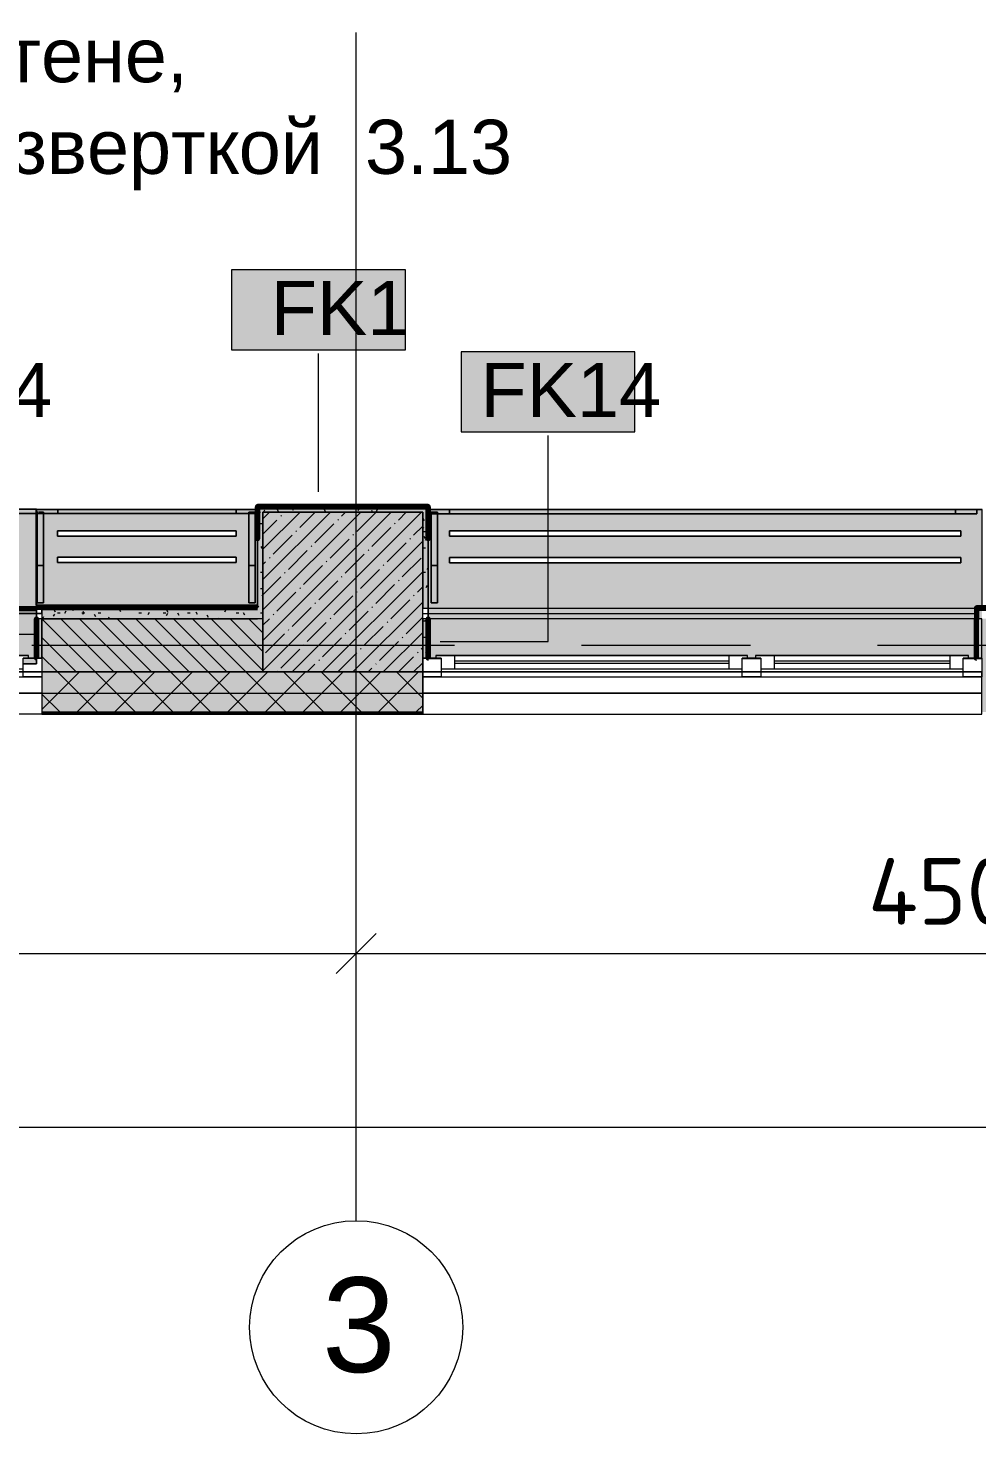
# Model space of a CAD drawing. Header units: millimetres. Extents: x -3817 to 677485, y -22715 to 103890.
# Drawn here: x 558946 to 562509, y -1083 to 4194 of the extents above; entities that cross this region are included whole.
import ezdxf

# ---------------------------------------------------------------- set-up
doc = ezdxf.new("R2010")
doc.units = ezdxf.units.MM
doc.layers.add('PDF _Геометрия', color=7, linetype='Continuous', true_color=0x1d1d1d)
doc.layers.add('PDF _Сплошная заливка', color=7, linetype='Continuous', true_color=0xffffff)
doc.layers.add('PDF _Текст', color=7, linetype='Continuous')
doc.styles.add('PDF ArialMT', font='arial.ttf')
doc.styles.add('PDF GOST-Common', font='arial.ttf')
doc.styles.add('PDF ISOCPEUR', font='isocpeur.ttf')

msp = doc.modelspace()

# ---------------------------------------------------------------- hatches: boundary and pattern name
at = {"layer": 'PDF _Сплошная заливка', "true_color": 0xeae6de, "transparency": 33554559}
h = msp.add_hatch(color=254, dxfattribs=at)
h.paths.add_polyline_path([(555919.1, 2007.9), (558978.1, 2007.9), (558978.1, 2387.8), (556058.7, 2387.8), (556058.7, 2287.8), (558898.1, 2287.8), (558898.1, 2267.8), (555998.1, 2267.8), (555998.1, 2287.8), (556057.7, 2289.8), (556057.7, 2387.8), (555920.1, 2387.8), (555919.1, 2010.1)], flags=0)
h.paths.add_polyline_path([(555998.1, 2187.8), (555998.1, 2207.8), (558898.1, 2207.8), (558898.1, 2187.8), (556438.9, 2187.8)], flags=0)
h = msp.add_hatch(color=254, dxfattribs=at)
h.paths.add_polyline_path([(558976.9, 2027.4), (559807.2, 2027.4), (559807.1, 2387.3), (558976.9, 2387.3), (558976.9, 2138.1)], flags=0)
h.paths.add_polyline_path([(559361.8, 2187.3), (559056.9, 2187.3), (559056.9, 2207.3), (559727.2, 2207.3), (559727.2, 2187.3)], flags=0)
h.paths.add_polyline_path([(559056.9, 2287.3), (559056.9, 2307.3), (559727.2, 2307.3), (559727.2, 2287.3), (559361.8, 2287.3)], flags=0)
at = {"layer": 'PDF _Сплошная заливка', "transparency": 33554559}
for points in [[(559828.1, 2376.9), (560428.1, 2376.9), (560428.1, 2396.9), (559808.1, 2396.9), (559808.1, 2376.9)], [(559828.1, 1776.9), (560428.1, 1776.9), (560428.1, 2376.9), (559828.1, 2376.9), (559828.1, 1976.9)], [(560428.1, 2016.9), (560448.1, 2016.9), (560448.1, 2396.9), (560428.1, 2396.9), (560428.1, 2138.1)], [(559361.8, 1976.9), (559808.1, 1976.9), (559808.1, 2016.9), (558998.1, 2016.9), (558998.1, 1976.9)]]:
    msp.add_hatch(color=256, dxfattribs=at).paths.add_polyline_path(points)
at = {"layer": 'PDF _Сплошная заливка', "true_color": 0xeae6de, "transparency": 33554559}
h = msp.add_hatch(color=254, dxfattribs=at)
h.paths.add_polyline_path([(562509.1, 2016.9), (562509.1, 1976.9), (562527.9, 1976.9), (562527.9, 2016.9)], flags=0)
h.paths.add_polyline_path([(560477.9, 1826.9), (560477.9, 1828.9), (560477.9, 1838.9), (561647.9, 1838.9), (561647.9, 1828.9), (561677.9, 1828.9), (561677.9, 1838.9), (562477.9, 1838.9), (562477.9, 1828.9), (562506.9, 1830.9), (562508.1, 2017.9), (562509.1, 2017.9), (562529.1, 2017.9), (562529.1, 2386.8), (560449.1, 2386.7), (560449.1, 1826.9)], flags=0)
h.paths.add_polyline_path([(560529.1, 2187.1), (560529.1, 2207.1), (562449.1, 2207.1), (562449.1, 2187.1), (560823.3, 2187.1)], flags=0)
h.paths.add_polyline_path([(560529.1, 2287.1), (560529.1, 2307.1), (562449.1, 2307.1), (562449.1, 2287.1), (560823.3, 2287.1)], flags=0)
msp.add_hatch(color=254, dxfattribs=at).paths.add_polyline_path([(555948.1, 1807.9), (555968.1, 1807.9), (555968.1, 1828.9), (555948.1, 1828.9), (555948.1, 1838.9), (558118.1, 1838.9), (558118.1, 1828.9), (558098.1, 1828.9), (558098.1, 1807.9), (558168.1, 1807.9), (558168.1, 1828.9), (558148.1, 1828.9), (558148.1, 1838.9), (558948.1, 1838.9), (558948.1, 1828.9), (558928.1, 1828.9), (558928.1, 1807.9), (558978.1, 1807.9), (558977.1, 2007.9), (555919.1, 2007.9), (555919.1, 1807.9)])
at = {"layer": 'PDF _Сплошная заливка', "transparency": 33554559}
h = msp.add_hatch(color=256, dxfattribs=at)
h.paths.add_polyline_path([(590708.1, 1776.9), (590708.1, 1976.9), (590658.1, 1976.9), (590658.1, 1776.9)], flags=0)
h.paths.add_polyline_path([(584278.1, 1776.9), (584278.1, 1976.9), (583278.4, 1976.9), (583278.4, 1776.9), (584206.9, 1776.9)], flags=0)
h.paths.add_polyline_path([(588591.4, 1776.9), (589258.1, 1776.9), (589258.1, 1976.9), (588138.1, 1976.9), (588138.1, 1776.9)], flags=0)
h.paths.add_polyline_path([(585778.1, 1776.9), (586038.1, 1776.9), (586038.1, 1976.9), (585778.1, 1976.9)], flags=0)
h.paths.add_polyline_path([(576978.1, 1776.9), (577608.1, 1776.9), (577608.1, 1976.9), (576978.1, 1976.9)], flags=0)
h.paths.add_polyline_path([(578448.1, 1776.9), (578577.9, 1776.9), (578577.9, 1976.9), (578448.1, 1976.9), (578448.1, 1803.6)], flags=0)
h.paths.add_polyline_path([(574878.1, 1776.9), (574878.1, 1976.9), (574678.1, 1976.9), (574678.1, 1776.9)], flags=0)
h.paths.add_polyline_path([(574078.1, 1776.9), (574078.1, 1976.9), (573778.1, 1976.9), (573778.1, 1776.9), (573976.6, 1776.9)], flags=0)
h.paths.add_polyline_path([(582097.9, 1776.9), (582378.4, 1776.9), (582378.4, 1976.9), (582097.9, 1976.9)], flags=0)
h.paths.add_polyline_path([(572878.1, 1776.9), (572878.1, 1976.9), (571528.1, 1976.9), (571528.1, 1776.9), (572515.1, 1776.9)], flags=0)
h.paths.add_polyline_path([(563278.1, 1776.9), (563278.1, 1976.9), (562527.9, 1976.9), (562527.9, 1776.9), (563015.5, 1776.9)], flags=0)
h.paths.add_polyline_path([(564178.1, 1776.9), (564328.1, 1776.9), (564328.1, 1976.9), (564178.1, 1976.9)], flags=0)
h.paths.add_polyline_path([(569428.1, 1776.9), (569428.1, 1976.9), (568678.1, 1976.9), (568678.1, 1776.9), (568861.4, 1776.9)], flags=0)
h.paths.add_polyline_path([(567028.1, 1776.9), (567778.1, 1776.9), (567778.1, 1976.9), (567028.1, 1976.9)], flags=0)
h.paths.add_polyline_path([(558998.1, 1776.9), (559828.1, 1776.9), (559828.1, 1976.9), (558998.1, 1976.9)], flags=0)
h = msp.add_hatch(color=256, dxfattribs=at)
h.paths.add_polyline_path([(584278.1, 1626.9), (584278.1, 1776.9), (583278.4, 1776.9), (583278.4, 1626.9), (584206.9, 1626.9)], flags=0)
h.paths.add_polyline_path([(589258.1, 1626.9), (589258.1, 1776.9), (588138.1, 1776.9), (588138.1, 1626.9), (588591.4, 1626.9)], flags=0)
h.paths.add_polyline_path([(586038.1, 1626.9), (586038.1, 1776.9), (585178.1, 1776.9), (585178.1, 1626.9), (585668.4, 1626.9)], flags=0)
h.paths.add_polyline_path([(591155.8, 1626.9), (591155.8, 1776.9), (590158.1, 1776.9), (590158.1, 1626.9), (590783.6, 1626.9)], flags=0)
h.paths.add_polyline_path([(573778.1, 1626.9), (574878.1, 1626.9), (574878.1, 1776.9), (573778.1, 1776.9)], flags=0)
h.paths.add_polyline_path([(581257.9, 1626.9), (582378.4, 1626.9), (582378.4, 1776.9), (581257.9, 1776.9)], flags=0)
h.paths.add_polyline_path([(578448.1, 1626.9), (578577.9, 1626.9), (578577.9, 1776.9), (576978.1, 1776.9), (576978.1, 1626.9), (578361, 1626.9)], flags=0)
h.paths.add_polyline_path([(564928.1, 1626.9), (564928.1, 1776.9), (564178.1, 1776.9), (564178.1, 1626.9), (564477, 1626.9)], flags=0)
h.paths.add_polyline_path([(567778.1, 1626.9), (567778.1, 1776.9), (567028.1, 1776.9), (567028.1, 1626.9), (567399.9, 1626.9)], flags=0)
h.paths.add_polyline_path([(572878.1, 1626.9), (572878.1, 1776.9), (571528.1, 1776.9), (571528.1, 1626.9), (572515.1, 1626.9)], flags=0)
h.paths.add_polyline_path([(568861.4, 1626.9), (569428.1, 1626.9), (569428.1, 1776.9), (568678.1, 1776.9), (568678.1, 1626.9)], flags=0)
h.paths.add_polyline_path([(563278.1, 1626.9), (563278.1, 1776.9), (562527.9, 1776.9), (562527.9, 1626.9), (563015.5, 1626.9)], flags=0)
h.paths.add_polyline_path([(560427.9, 1626.9), (560427.9, 1776.9), (558998.1, 1776.9), (558998.1, 1626.9), (559361.8, 1626.9)], flags=0)
h.paths.add_polyline_path([(555898.1, 1626.9), (555898.1, 1776.9), (551908.1, 1776.9), (551908.1, 1626.9), (554977.4, 1626.9)], flags=0)

# ---------------------------------------------------------------- linework, layer by layer
at = {"layer": 'PDF _Геометрия', "color": 253, "lineweight": 9, "true_color": 0xaaaaaa}
for points in [[(560178.1, -283.3), (560178.1, 2216.7), (560178.1, 4177)], [(558960.3, 1876.9), (560547.8, 1876.9)], [(561024, 1876.9), (561659, 1876.9)], [(562135.3, 1876.9), (563722.8, 1876.9)], [(558998.1, 1828.9), (558978.1, 1828.9)], [(560449.1, 1828.9), (560428.1, 1828.9)], [(560547.9, 1818.9), (561577.9, 1818.9)], [(561577.9, 1808.9), (560547.9, 1808.9)], [(561747.9, 1818.9), (562407.9, 1818.9)], [(562407.9, 1808.9), (561747.9, 1808.9)], [(555898.1, 1758.9), (558998.1, 1758.9)], [(560427.9, 1758.9), (562527.9, 1758.9)]]:
    msp.add_lwpolyline(points, dxfattribs=at)
at = {"layer": 'PDF _Геометрия', "color": 7, "lineweight": 9}
for points in [[(560363.4, 3286.3), (559710.3, 3286.3), (559710.3, 2986.3), (560363.4, 2986.3)], [(561225.2, 2978.5), (560572.1, 2978.5), (560572.1, 2678.5), (561225.2, 2678.5)], [(558998.1, 1776.9), (559828.1, 1776.9)]]:
    msp.add_lwpolyline(points, close=True, dxfattribs=at)
for points in [[(560036.8, 2453.6), (560036.8, 2972.4)], [(558981.5, 1917.1), (558612.2, 1917.1), (558612.2, 2664.6)], [(560494.1, 1890.8), (560898.7, 1890.8), (560898.7, 2664.6)], [(559828.1, 1976.9), (559828.1, 1776.9), (560428.1, 1776.9), (560428.1, 2376.9), (559828.1, 2376.9), (559828.1, 1976.9), (559808.1, 1976.9), (558998.1, 1976.9), (559808.1, 1976.9)], [(559808.1, 2016.9), (558998.1, 2016.9)], [(558998.1, 1697.9), (560427.9, 1697.9)], [(558998.1, 1626.9), (560427.9, 1626.9)], [(558998.1, 1623.9), (560427.9, 1623.9)], [(552158.1, 720.4), (555878.1, 720.4), (560178.1, 720.4), (564678.1, 720.4), (566178.1, 720.4), (569178.1, 720.4), (570678.1, 720.4), (574378.1, 720.4), (578078.1, 720.4), (581778.1, 720.4), (585478.1, 720.4), (590478.1, 720.4), (590478.1, 840.4)], [(560178.1, 526.4), (560178.1, 720.4), (560178.1, 840.4)], [(552158.1, 67.7), (590598.1, 67.7)]]:
    msp.add_lwpolyline(points, dxfattribs=at)
at = {"layer": 'PDF _Геометрия', "color": 8, "lineweight": 9, "true_color": 0x808080}
for points in [[(558978.1, 2387.8), (556058.7, 2387.8), (558978.1, 2387.8), (558978.1, 2007.9), (555918.8, 2007.9), (558978.1, 2007.9), (558978.1, 1976.9), (558978.1, 2007.9), (558978.1, 2027.4), (559807.2, 2027.4), (559807.2, 2276.9), (559807.2, 2027.4), (558976.9, 2027.4), (558976.9, 2387.3), (559807.1, 2387.3), (558977.7, 2387.3), (559807.1, 2387.3), (558978.1, 2387.3)], [(556058.7, 2387.8), (558978.1, 2387.8), (556058.7, 2387.8)], [(559057.2, 2387.3), (559727.2, 2387.3), (559057.2, 2387.3)], [(560449.1, 2386.8), (560449.1, 1826.9), (560497.9, 1826.9), (560449.1, 1826.9), (560449.1, 2276.9)], [(562529.1, 2027.8), (562529.1, 2017.8), (562529.1, 2386.8), (560449.1, 2386.8), (562529.1, 2386.8)], [(560449.1, 2386.8), (562509.1, 2386.8), (560449.1, 2386.8)], [(560529.1, 2386.8), (562429.1, 2386.8), (560529.1, 2386.8)]]:
    msp.add_lwpolyline(points, dxfattribs=at)
at = {"layer": 'PDF _Геометрия', "color": 253, "lineweight": 9, "true_color": 0xaba79f}
for points in [[(558976.9, 2027.4), (558976.9, 2385.1)], [(558978.1, 2371.8), (558978.1, 2384.6), (558978.1, 2030)], [(558980, 2371.3), (558980, 2036.9), (558980, 2376.9)], [(558981.6, 2376.9), (558985.3, 2376.9)], [(558987.4, 2376.9), (559004, 2376.9), (559004, 2036.9), (559004, 2371.3)], [(559775, 2371.3), (559004, 2371.3), (559775, 2371.3), (559775, 2036.9), (559775, 2376.9), (559796.7, 2376.9)], [(559799, 2376.9), (559799, 2045.8), (559799, 2371.3)], [(560449.1, 2276.9), (560449.1, 2386.8), (560449.1, 2370.8)], [(560460, 2370.8), (560456.2, 2370.8), (560460, 2370.8), (560460, 2036.9), (560460, 2375.9)], [(560460, 2376.9), (560484, 2376.9), (560484, 2036.9), (560484, 2370.8)], [(558980, 2176.9), (558980, 2371.3), (558980, 2176.9)], [(559775, 2371.3), (559775, 2176.9), (559775, 2371.3)], [(559799, 2371.3), (559799, 2176.9), (559799, 2371.3)], [(560460, 2370.8), (560460, 2176.9), (560460, 2370.8)], [(560484, 2370.8), (560484, 2176.9), (560484, 2370.8)], [(562509.1, 2370.8), (560484, 2370.8), (562509.1, 2370.8)], [(562429.1, 2370.8), (560529.1, 2370.8), (562429.1, 2370.8)], [(558978.1, 2029.7), (558978.1, 2027.4)]]:
    msp.add_lwpolyline(points, dxfattribs=at)
at = {"layer": 'PDF _Геометрия', "color": 9, "lineweight": 9, "true_color": 0xd1cbbf}
msp.add_lwpolyline([(558977.2, 2371.8), (558977.2, 2385.7)], dxfattribs=at)
at = {"layer": 'PDF _Геометрия', "color": 9, "lineweight": 9, "true_color": 0xc1bbaf}
msp.add_lwpolyline([(558977.2, 2385.7), (558977.2, 2371.3)], dxfattribs=at)
at = {"layer": 'PDF _Геометрия', "color": 254, "lineweight": 9, "true_color": 0xd5d3cf}
for points in [[(558978.1, 2371.8), (558978.1, 2384.6)], [(558989.7, 2371.3), (558980, 2371.3), (558980, 2376.9)], [(558980, 2371.3), (558980, 2376.9), (558980, 2371.3)], [(558981.6, 2376.9), (558985.3, 2376.9)], [(558987.4, 2376.9), (559004, 2376.9), (558987.4, 2376.9), (559004, 2376.9), (559004, 2371.3), (558992.9, 2371.3)], [(559004, 2371.3), (559004, 2376.9), (559004, 2371.3)], [(559057.2, 2387.3), (559057.2, 2371.3), (559057.2, 2387.3)], [(559791.2, 2371.3), (559775, 2371.3), (559775, 2376.9), (559775, 2371.3), (559775, 2376.9), (559796.7, 2376.9), (559775, 2376.9), (559796.7, 2376.9)], [(559799, 2376.9), (559799, 2371.3), (559799, 2376.9), (559799, 2371.3), (559794.4, 2371.3)], [(560460, 2376.9), (560484, 2376.9), (560460, 2376.9), (560484, 2376.9), (560484, 2370.8), (560484, 2376.9), (560484, 2370.8), (560465.1, 2370.8)], [(560529.1, 2386.8), (560529.1, 2370.8), (560529.1, 2386.8)]]:
    msp.add_lwpolyline(points, dxfattribs=at)
for points in [[(558985.3, 2376.9), (558981.6, 2376.9)], [(559727.2, 2387.3), (559727.2, 2371.3)], [(562429.1, 2386.8), (562429.1, 2370.8)], [(559004, 2176.9), (558980, 2176.9)], [(559799, 2176.9), (559775, 2176.9)], [(560484, 2176.9), (560460, 2176.9)]]:
    msp.add_lwpolyline(points, close=True, dxfattribs=at)
at = {"layer": 'PDF _Геометрия', "color": 231, "lineweight": 70, "true_color": 0xff80c0}
msp.add_lwpolyline([(560449.1, 2396.9), (560449.1, 2397.9), (559808.1, 2397.9), (559807.1, 2397.9), (559807.1, 2276.9), (559808.1, 2276.9), (559808.1, 2396.9), (560448.1, 2396.9), (560448.1, 2276.9), (560449.1, 2276.9)], close=True, dxfattribs=at)
at = {"layer": 'PDF _Геометрия', "color": 9, "lineweight": 9, "true_color": 0xc0c0c0}
for points in [[(560427.9, 1776.9), (559828.1, 1776.9), (559828.1, 1976.9), (559828.1, 2376.9), (560428.1, 2376.9), (560428.1, 2016.9), (560448.1, 2016.9), (560448.1, 2396.9), (560428.1, 2396.9), (559808.1, 2396.9), (559808.1, 2376.9), (559808.1, 2017.9)], [(558998.1, 1996.9), (558998.1, 2016.9), (558998.1, 1976.9), (558998.1, 1776.9), (558998.1, 1618.9), (560427.9, 1618.9), (560427.9, 1776.9), (560427.9, 1618.9), (562527.9, 1618.9), (562527.9, 1776.9), (560428.1, 1776.9), (562527.9, 1776.9)], [(560428.1, 1976.9), (560428.1, 2016.9), (560449.1, 2016.9)], [(560449.1, 1976.9), (560428.1, 1976.9), (560428.1, 1996.9), (560449.1, 1996.9)], [(558998.1, 1776.9), (555898.1, 1776.9), (555898.1, 1828.9)], [(560428.1, 1828.9), (560428.1, 1776.9)]]:
    msp.add_lwpolyline(points, dxfattribs=at)
at = {"layer": 'PDF _Геометрия', "color": 253, "lineweight": 9, "true_color": 0x9b9b9b}
for points in [[(559818.3, 2375.9), (559817.7, 2376.9), (559813.3, 2384.6)], [(559833.8, 2384.2), (559829.6, 2376.9)], [(559875.5, 2395.4), (559870.4, 2386.7)], [(559886.3, 2379.9), (559881.3, 2388.6)], [(559923.3, 2376.9), (559922.9, 2377.5)], [(559943.5, 2391.3), (559938.5, 2382.6)], [(559971, 2395), (559981.1, 2395)], [(560064, 2376.9), (560059, 2385.7)], [(560062.4, 2395), (560072.5, 2395)], [(560123.4, 2395), (560133.5, 2395)], [(560158.4, 2396.3), (560158.1, 2396.9)], [(560189.2, 2390.2), (560184.2, 2381.5)], [(560240, 2376.9), (560236.7, 2382.7)], [(560257.3, 2386.1), (560252.2, 2377.4)], [(560275.8, 2395), (560285.9, 2395)], [(560367.2, 2395), (560377.3, 2395)], [(559818.6, 2334.1), (559828.1, 2334.1)], [(560434.7, 2344.6), (560429.6, 2353.3)], [(559828.1, 2313.4), (559824.7, 2307.5)], [(560430.9, 2321.1), (560428.1, 2316.3)], [(560428.2, 2303.6), (560438.3, 2303.6)], [(560438.7, 2276.5), (560433.7, 2285.2)], [(560442, 2279.4), (560437, 2270.7)], [(559826.4, 2239.8), (559821.4, 2248.5)], [(560428.2, 2242.6), (560438.3, 2242.6)], [(560448.1, 2168.1), (560444.1, 2161)], [(559818.6, 2151.2), (559828.1, 2151.2)], [(560428.2, 2151.2), (560438.3, 2151.2)], [(559818.6, 2090.2), (559828.1, 2090.2)], [(559828.1, 2069.5), (559823.6, 2061.7)], [(560445, 2101.7), (560440, 2093)], [(559007.1, 2013.1), (559004.9, 2016.9)], [(559048.7, 2001.9), (559043.7, 2010.6)], [(559087.3, 2005.7), (559082.3, 1997)], [(559116.7, 2006), (559111.7, 2014.7)], [(559234.6, 2016.9), (559233.6, 2015.2)], [(559294.4, 2003), (559289.4, 2011.7)], [(559305, 2016.9), (559301.7, 2011.1)], [(559472.1, 2000), (559467.1, 2008.7)], [(559688.5, 2010.6), (559683.5, 2001.9)], [(559727.3, 2016.9), (559725.1, 2013)], [(559812.3, 2020.4), (559808.1, 2027.7)], [(559004.1, 1983.4), (559000.3, 1976.9)], [(559045.7, 1994.5), (559040.7, 1985.8)], [(559056.6, 1998.8), (559066.7, 1998.8)], [(559148, 1998.8), (559158.1, 1998.8)], [(559155.4, 2001.6), (559150.4, 1992.9)], [(559158.4, 1994.9), (559153.3, 2003.6)], [(559200, 1983.7), (559195, 1992.4)], [(559209, 1998.8), (559219.1, 1998.8)], [(559249.8, 1982.3), (559246.7, 1976.9)], [(559317.8, 1978.2), (559317.1, 1976.9)], [(559361.4, 1998.8), (559371.5, 1998.8)], [(559401.1, 2000.5), (559396.1, 1991.8)], [(559452.8, 1998.8), (559462.9, 1998.8)], [(559469.1, 1996.4), (559464.1, 1987.7)], [(559513.8, 1988.9), (559508.7, 1997.6)], [(559544.3, 1998.8), (559554.3, 1998.8)], [(559563.6, 1977.1), (559563.4, 1976.9)], [(559581.8, 1993), (559576.8, 2001.7)], [(559623.4, 1981.8), (559618.4, 1990.5)], [(559661.5, 1976.9), (559660.1, 1979.4)], [(559727.2, 1998.8), (559737.2, 1998.8)], [(559759.5, 1990), (559754.5, 1998.7)], [(559818.6, 1998.8), (559828.1, 1998.8)], [(560428.2, 1968.3), (560438.3, 1968.3)], [(560443.9, 1962.8), (560438.9, 1971.5)], [(558995.6, 1907.3), (558998.1, 1907.3)], [(560428.2, 1907.3), (560438.3, 1907.3)], [(560443.9, 1856), (560438.9, 1847.3)], [(562508.3, 1895.9), (562507.9, 1895.2)], [(560447.9, 1834), (560447.1, 1835.4)]]:
    msp.add_lwpolyline(points, dxfattribs=at)
at = {"layer": 'PDF _Геометрия', "lineweight": 9}
for points in [[(559828.1, 2351.8), (559853.2, 2376.9)], [(559828.1, 2237.7), (559967.3, 2376.9)], [(559828.1, 2123.7), (560081.3, 2376.9)], [(559828.1, 2009.6), (560195.4, 2376.9)], [(559828.1, 1895.6), (560309.4, 2376.9)], [(559828.1, 1781.5), (560423.5, 2376.9)], [(559909.2, 2375.8), (559910.2, 2376.9)], [(559966.2, 2318.8), (560024.3, 2376.9)], [(560123.1, 2361.6), (560138.3, 2376.9)], [(560180.1, 2304.5), (560251.4, 2375.8)], [(560336.9, 2347.3), (560366.4, 2376.9)], [(559828.1, 2294.7), (559880.7, 2347.3)], [(559895, 2361.6), (559897.3, 2363.9)], [(560023.3, 2261.8), (560094.5, 2333.1)], [(560108.8, 2347.3), (560111.2, 2349.7)], [(560322.6, 2333.1), (560325, 2335.4)], [(560393.9, 2290.3), (560428.1, 2324.5)], [(559866.4, 2219), (559937.7, 2290.3)], [(559952, 2304.5), (559954.3, 2306.9)], [(560080.3, 2204.7), (560151.6, 2276)], [(560165.8, 2290.3), (560168.2, 2292.7)], [(560237.1, 2247.5), (560308.4, 2318.8)], [(560379.7, 2276), (560382, 2278.4)], [(559923.5, 2162), (559994.7, 2233.3)], [(559937.5, 1776.9), (560428.1, 2267.5)], [(560009, 2247.5), (560011.4, 2249.9)], [(560137.3, 2147.7), (560208.6, 2219)], [(560222.8, 2233.3), (560225.2, 2235.6)], [(560294.1, 2190.5), (560365.4, 2261.8)], [(559828.1, 2180.7), (559837.9, 2190.5)], [(559852.2, 2204.7), (559854.6, 2207.1)], [(559980.5, 2105), (560051.8, 2176.2)], [(560066, 2190.5), (560068.4, 2192.9)], [(560279.9, 2176.2), (560282.2, 2178.6)], [(560351.1, 2133.5), (560422.4, 2204.7)], [(559828.1, 2066.6), (559895, 2133.5)], [(559909.2, 2147.7), (559911.6, 2150.1)], [(560037.5, 2047.9), (560108.8, 2119.2)], [(560051.6, 1776.9), (560428.1, 2153.4)], [(560123.1, 2133.5), (560125.4, 2135.8)], [(560194.3, 2090.7), (560265.6, 2162)], [(560336.9, 2119.2), (560339.3, 2121.6)], [(559880.7, 2005.2), (559952, 2076.4)], [(559966.2, 2090.7), (559968.6, 2093.1)], [(560094.5, 1990.9), (560165.8, 2062.2)], [(560180.1, 2076.4), (560182.4, 2078.8)], [(560251.4, 2033.7), (560322.6, 2105)], [(560393.9, 2062.2), (560396.3, 2064.6)], [(560408.2, 2076.4), (560428.1, 2096.4)], [(559937.7, 1948.1), (560009, 2019.4)], [(560023.3, 2033.7), (560025.6, 2036)], [(560165.6, 1776.9), (560428.1, 2039.4)], [(560237.1, 2019.4), (560239.5, 2021.8)], [(560308.4, 1976.7), (560379.7, 2047.9)], [(559347.8, 1626.9), (559197.8, 1776.9), (558998.1, 1976.5)], [(559268.5, 1776.9), (559068.5, 1976.9)], [(559489.2, 1626.9), (559339.2, 1776.9), (559139.2, 1976.9)], [(559409.9, 1776.9), (559209.9, 1976.9)], [(559630.6, 1626.9), (559480.6, 1776.9), (559280.6, 1976.9)], [(559551.3, 1776.9), (559351.3, 1976.9)], [(559772, 1626.9), (559622, 1776.9), (559422, 1976.9)], [(559692.7, 1776.9), (559492.7, 1976.9)], [(559913.4, 1626.9), (559763.4, 1776.9), (559563.4, 1976.9)], [(559828.1, 1782.9), (559634.2, 1976.9)], [(559828.1, 1853.6), (559704.9, 1976.9)], [(559828.1, 1924.3), (559775.6, 1976.9)], [(559828.1, 1952.6), (559852.2, 1976.7)], [(559866.4, 1990.9), (559868.8, 1993.3)], [(559994.7, 1891.1), (560066, 1962.4)], [(560080.3, 1976.7), (560082.7, 1979)], [(560151.6, 1933.9), (560222.8, 2005.2)], [(560294.1, 1962.4), (560296.5, 1964.8)], [(560365.4, 1919.6), (560428.1, 1982.3)], [(559127.1, 1776.9), (558998.1, 1905.8)], [(559837.9, 1848.3), (559909.2, 1919.6)], [(559923.5, 1933.9), (559925.8, 1936.3)], [(560051.8, 1834.1), (560123.1, 1905.4)], [(560137.3, 1919.6), (560139.7, 1922)], [(560208.6, 1876.9), (560279.9, 1948.1)], [(560279.7, 1776.9), (560428.1, 1925.3)], [(560351.1, 1905.4), (560353.5, 1907.7)], [(559895, 1791.3), (559966.2, 1862.6)], [(559980.5, 1876.9), (559982.9, 1879.2)], [(560108.8, 1777.1), (560180.1, 1848.3)], [(560194.3, 1862.6), (560196.7, 1865)], [(560265.6, 1819.8), (560336.9, 1891.1)], [(560408.2, 1848.3), (560410.5, 1850.7)], [(560422.4, 1862.6), (560428.1, 1868.3)], [(559206.3, 1626.9), (559056.3, 1776.9), (558998.1, 1835.1)], [(559994.5, 1776.9), (560023.3, 1805.6)], [(560037.5, 1819.8), (560039.9, 1822.2)], [(560251.4, 1805.6), (560253.7, 1807.9)], [(560336.7, 1776.9), (560393.9, 1834.1)], [(560393.7, 1776.9), (560428.1, 1811.3)], [(558998.1, 1635.8), (559139.2, 1776.9)], [(559130.6, 1626.9), (559280.6, 1776.9)], [(559272, 1626.9), (559422, 1776.9)], [(559413.4, 1626.9), (559563.4, 1776.9)], [(559554.9, 1626.9), (559704.9, 1776.9)], [(559696.3, 1626.9), (559846.3, 1776.9)], [(559837.7, 1626.9), (559987.7, 1776.9)], [(559880.7, 1777.1), (559883.1, 1779.4)], [(560054.9, 1626.9), (559904.9, 1776.9)], [(559979.1, 1626.9), (560129.1, 1776.9)], [(560196.3, 1626.9), (560046.3, 1776.9)], [(560120.6, 1626.9), (560270.6, 1776.9)], [(560337.7, 1626.9), (560187.7, 1776.9)], [(560222.6, 1776.9), (560237.1, 1791.3)], [(560262, 1626.9), (560412, 1776.9)], [(560427.9, 1678.1), (560329.1, 1776.9)], [(559064.9, 1626.9), (558998.1, 1693.7)], [(560403.4, 1626.9), (560427.9, 1651.3)]]:
    msp.add_lwpolyline(points, dxfattribs=at)
at = {"layer": 'PDF _Геометрия', "color": 9, "lineweight": 9, "true_color": 0xbfbfbf}
msp.add_lwpolyline([(560449.1, 2370.8), (560449.1, 2386.8)], dxfattribs=at)
at = {"layer": 'PDF _Геометрия', "color": 9, "lineweight": 9, "true_color": 0xcbc7bf}
for points in [[(560460, 2375.9), (560460, 2370.8), (560460, 2375.9), (560460, 2370.8)], [(558992.9, 2371.3), (558989.7, 2371.3)], [(559794.4, 2371.3), (559791.2, 2371.3)], [(560465.1, 2370.8), (560461.9, 2370.8)], [(560449.1, 2016.9), (562508.1, 2016.9)], [(560449.1, 1996.9), (562508.1, 1996.9)], [(562506.9, 1976.9), (560449.1, 1976.9)]]:
    msp.add_lwpolyline(points, dxfattribs=at)
at = {"layer": 'PDF _Геометрия', "color": 253, "lineweight": 9, "true_color": 0xaba79f}
for points in [[(562509.1, 2386), (562509.1, 2370.8)], [(558976.9, 2371.8), (556058.7, 2371.8)], [(559004, 2176.9), (559004, 2371.3)], [(559727.2, 2371.3), (559057.2, 2371.3)], [(559807.1, 2371.3), (559800.1, 2371.3)], [(560455.5, 2370.8), (560449.1, 2370.8)], [(558978.1, 2007.9), (555918.8, 2007.9)], [(558981.7, 2036.9), (559004, 2036.9)], [(559799, 2036.9), (559775, 2036.9)], [(559799, 2036.9), (559799, 2043.7)], [(560484, 2036.9), (560460, 2036.9)]]:
    msp.add_lwpolyline(points, close=True, dxfattribs=at)
at = {"layer": 'PDF _Геометрия', "color": 254, "lineweight": 9, "true_color": 0xeae9e7}
for points in [[(558980, 2371.3), (558989.7, 2371.3)], [(558992.9, 2371.3), (559004, 2371.3)], [(559775, 2371.3), (559791.2, 2371.3)], [(559794.4, 2371.3), (559799, 2371.3)], [(560465.1, 2370.8), (560484, 2370.8)]]:
    msp.add_lwpolyline(points, dxfattribs=at)
at = {"layer": 'PDF _Геометрия', "color": 254, "lineweight": 9, "true_color": 0xe5e3df}
for points in [[(558989.7, 2371.3), (558992.9, 2371.3)], [(559791.2, 2371.3), (559794.4, 2371.3)], [(560461.9, 2370.8), (560465.1, 2370.8)]]:
    msp.add_lwpolyline(points, dxfattribs=at)
at = {"layer": 'PDF _Геометрия', "color": 8, "lineweight": 9, "true_color": 0x808080}
for points in [[(559056.9, 2287.3), (559056.9, 2307.3), (559727.2, 2307.3), (559727.2, 2287.3)], [(559056.9, 2287.3), (559727.2, 2287.3), (559727.2, 2307.3), (559056.9, 2307.3)], [(560529.1, 2287.1), (560529.1, 2307.1), (562449.1, 2307.1), (562449.1, 2287.1)], [(560529.1, 2287.1), (562449.1, 2287.1), (562449.1, 2307.1), (560529.1, 2307.1)], [(559056.9, 2187.3), (559056.9, 2207.3), (559727.2, 2207.3), (559727.2, 2187.3)], [(559056.9, 2187.3), (559727.2, 2187.3), (559727.2, 2207.3), (559056.9, 2207.3)], [(560529.1, 2187.1), (560529.1, 2207.1), (562449.1, 2207.1), (562449.1, 2187.1)], [(560529.1, 2187.1), (562449.1, 2187.1), (562449.1, 2207.1), (560529.1, 2207.1)], [(558978.1, 1828.9), (558978.1, 1807.9), (558928.1, 1807.9), (558978.1, 1807.9)], [(561627.9, 1826.9), (561697.9, 1826.9)], [(562457.9, 1826.9), (562527.9, 1826.9)]]:
    msp.add_lwpolyline(points, close=True, dxfattribs=at)
at = {"layer": 'PDF _Геометрия', "color": 231, "lineweight": 53, "true_color": 0xeaa7bf}
for points in [[(555922.6, 2017.9), (558973.7, 2017.9)], [(558974.1, 2017.9), (558978.1, 2017.9)]]:
    msp.add_lwpolyline(points, dxfattribs=at)
at = {"layer": 'PDF _Геометрия', "color": 231, "lineweight": 53, "true_color": 0xff80c0}
msp.add_lwpolyline([(558978.1, 2017.9), (558998.1, 2017.9)], dxfattribs=at)
at = {"layer": 'PDF _Геометрия', "color": 231, "lineweight": 70, "true_color": 0xff80c0}
msp.add_lwpolyline([(559808.1, 2017.9), (558998.1, 2017.9), (558998.1, 2016.9)], dxfattribs=at)
at = {"layer": 'PDF _Геометрия', "color": 231, "lineweight": 9, "true_color": 0xff80c0}
msp.add_lwpolyline([(558998.1, 2016.9), (559808.1, 2016.9), (559808.1, 2017.9)], dxfattribs=at)
at = {"layer": 'PDF _Геометрия', "color": 7, "lineweight": 70, "true_color": 0xffd2ff}
for points in [[(563298.7, 2016.9), (563298.7, 2017.9), (562509.1, 2017.9), (562508.1, 2017.9), (562508.1, 1976.9), (562509.1, 1976.9), (562509.1, 2016.9), (563297.7, 2016.9), (563297.7, 1976.9), (563298.7, 1976.9)], [(558978.1, 1828.9), (558978.1, 1976.9), (558977.1, 1976.9), (558977.1, 1828.9)], [(560448.9, 1828.9), (560448.9, 1976.9), (560447.9, 1976.9), (560447.9, 1828.9)], [(562507.9, 1828.9), (562507.9, 1976.9), (562506.9, 1976.9), (562506.9, 1828.9)]]:
    msp.add_lwpolyline(points, close=True, dxfattribs=at)
at = {"layer": 'PDF _Геометрия', "color": 9, "lineweight": 9, "true_color": 0xcbc7bf}
msp.add_lwpolyline([(558978.1, 1996.9), (555918.8, 1996.9)], close=True, dxfattribs=at)
at = {"layer": 'PDF _Геометрия', "color": 9, "lineweight": 9, "true_color": 0xc0c0c0}
for points in [[(558978.1, 1996.9), (558998.1, 1996.9)], [(558998.1, 1828.9), (558998.1, 1976.9), (558978.1, 1976.9), (558978.1, 1828.9)], [(560447.9, 1828.9), (560447.9, 1976.9), (560427.9, 1976.9), (560427.9, 1828.9)], [(562527.9, 1828.9), (562527.9, 1976.9), (562507.9, 1976.9), (562507.9, 1828.9)], [(555898.1, 1618.9), (555898.1, 1776.9), (558998.1, 1776.9), (558998.1, 1618.9)]]:
    msp.add_lwpolyline(points, close=True, dxfattribs=at)
at = {"layer": 'PDF _Геометрия', "color": 253, "lineweight": 13, "true_color": 0xaaaaaa}
for points in [[(558948.1, 1838.9), (558148.1, 1838.9), (558148.1, 1828.9), (558168.1, 1828.9), (558168.1, 1788.9), (558928.1, 1788.9), (558928.1, 1828.9), (558948.1, 1828.9)], [(558928.1, 1758.9), (558928.1, 1828.9), (558998.1, 1828.9), (558998.1, 1758.9)], [(560427.9, 1758.9), (560427.9, 1828.9), (560497.9, 1828.9), (560497.9, 1758.9)], [(561647.9, 1838.9), (560477.9, 1838.9), (560477.9, 1828.9), (560497.9, 1828.9), (560497.9, 1788.9), (561627.9, 1788.9), (561627.9, 1828.9), (561647.9, 1828.9)], [(561627.9, 1758.9), (561627.9, 1828.9), (561697.9, 1828.9), (561697.9, 1758.9)], [(562477.9, 1838.9), (561677.9, 1838.9), (561677.9, 1828.9), (561697.9, 1828.9), (561697.9, 1788.9), (562457.9, 1788.9), (562457.9, 1828.9), (562477.9, 1828.9)], [(562457.9, 1758.9), (562457.9, 1828.9), (562527.9, 1828.9), (562527.9, 1758.9)]]:
    msp.add_lwpolyline(points, close=True, dxfattribs=at)
for points in [[(558148.1, 1838.9), (558948.1, 1838.9)], [(560477.9, 1838.9), (561647.9, 1838.9)], [(560547.9, 1838.9), (560547.9, 1788.9)], [(561577.9, 1838.9), (561577.9, 1788.9)], [(561677.9, 1838.9), (562477.9, 1838.9)], [(561747.9, 1838.9), (561747.9, 1788.9)], [(562407.9, 1838.9), (562407.9, 1788.9)]]:
    msp.add_lwpolyline(points, dxfattribs=at)
at = {"layer": 'PDF _Геометрия', "color": 9, "lineweight": 9, "true_color": 0xc0bcb4}
for points in [[(558978.1, 1828.9), (558928.1, 1828.9)], [(560497.9, 1828.9), (560449.5, 1828.9)], [(561697.9, 1828.9), (561627.9, 1828.9)], [(562527.9, 1828.9), (562457.9, 1828.9)]]:
    msp.add_lwpolyline(points, dxfattribs=at)
at = {"layer": 'PDF _Геометрия', "color": 116, "lineweight": 13, "true_color": 0x008040}
for points in [[(558998.1, 1697.9), (555898.1, 1697.9)], [(562527.9, 1697.9), (560427.9, 1697.9)]]:
    msp.add_lwpolyline(points, close=True, dxfattribs=at)
at = {"layer": 'PDF _Геометрия', "color": 7, "lineweight": 20}
msp.add_lwpolyline([(560253.1, 795.4), (560178.1, 720.4), (560103.1, 645.4)], dxfattribs=at)
at = {"layer": 'PDF _Геометрия', "color": 253, "lineweight": 9, "true_color": 0xaaaaaa}
msp.add_circle((560178.1, -683.3), 400, dxfattribs=at)
at = {"layer": 'PDF _Геометрия', "color": 253, "lineweight": 20, "true_color": 0xaaaaaa}
msp.add_circle((560178.1, -683.3), 400, dxfattribs=at)
at = {"layer": 'PDF _Сплошная заливка', "lineweight": 9, "transparency": 33554559}
for points in [[(560363.4, 3286.3), (559710.3, 3286.3), (560363.4, 2986.3), (559710.3, 2986.3)], [(561225.2, 2978.5), (560572.1, 2978.5), (561225.2, 2678.5), (560572.1, 2678.5)]]:
    msp.add_solid(points, dxfattribs=at)
at = {"layer": 'PDF _Сплошная заливка', "color": 254, "lineweight": 35, "true_color": 0xffb9dc, "transparency": 33554559}
for points in [[(560448.1, 2396.9), (560449.1, 2397.9), (559808.1, 2396.9)], [(560448.1, 2276.9), (560449.1, 2276.9), (560448.1, 2396.9)], [(558998.1, 2016.9), (558998.1, 2017.9), (558978.1, 2016.9)]]:
    msp.add_solid(points, dxfattribs=at)
at = {"layer": 'PDF _Сплошная заливка', "lineweight": 35, "transparency": 33554559}
for points in [[(559828.1, 1976.9), (559828.1, 2376.9), (559808.1, 1976.9), (559808.1, 2376.9)], [(558978.1, 1828.9), (558998.1, 1828.9), (558978.1, 1976.9), (558998.1, 1976.9)], [(560447.9, 1828.9), (560447.9, 1976.9), (560427.9, 1828.9), (560427.9, 1976.9)], [(562507.9, 1828.9), (562527.9, 1828.9), (562507.9, 1976.9), (562527.9, 1976.9)]]:
    msp.add_solid(points, dxfattribs=at)
at = {"layer": 'PDF _Сплошная заливка', "color": 7, "lineweight": 35, "true_color": 0xffd2ff, "transparency": 33554559}
for points in [[(558977.1, 1828.9), (558978.1, 1828.9), (558977.1, 1976.9)], [(560447.9, 1828.9), (560448.9, 1828.9), (560447.9, 1976.9)], [(562506.9, 1828.9), (562507.9, 1828.9), (562506.9, 1976.9)]]:
    msp.add_solid(points, dxfattribs=at)

# ---------------------------------------------------------------- texts
at = {"layer": 'PDF _Текст', "color": 250, "true_color": 0x3c3c3c, "char_height": 203.2, "attachment_point": 4, "style": 'PDF GOST-Common'}
for s, insert in [('Рисунок на стене,', (557180.2, 4061.7)), ('см. лист с разверткой  3.13', (557180.2, 3717.7))]:
    msp.add_mtext(s, dxfattribs=dict(at, insert=insert))
at = {"layer": 'PDF _Текст', "attachment_point": 4}
for s, insert, char_height, style in [('FK1', (559857.4, 3142.9), 203.2, 'PDF GOST-Common'), ('FK14', (558358.5, 2835.1), 203.2, 'PDF GOST-Common'), ('FK14', (560644.9, 2835.1), 203.2, 'PDF GOST-Common'), ('4500', (562100.1, 953.1), 250.11, 'PDF ISOCPEUR')]:
    msp.add_mtext(s, dxfattribs=dict(at, insert=insert, char_height=char_height, style=style))
at = {"layer": 'PDF _Текст', "color": 9, "true_color": 0xbebebe, "insert": (560050.1, -676.1), "char_height": 355.6, "attachment_point": 4, "style": 'PDF ArialMT'}
msp.add_mtext('3', dxfattribs=at)

doc.saveas('drawing.dxf')
